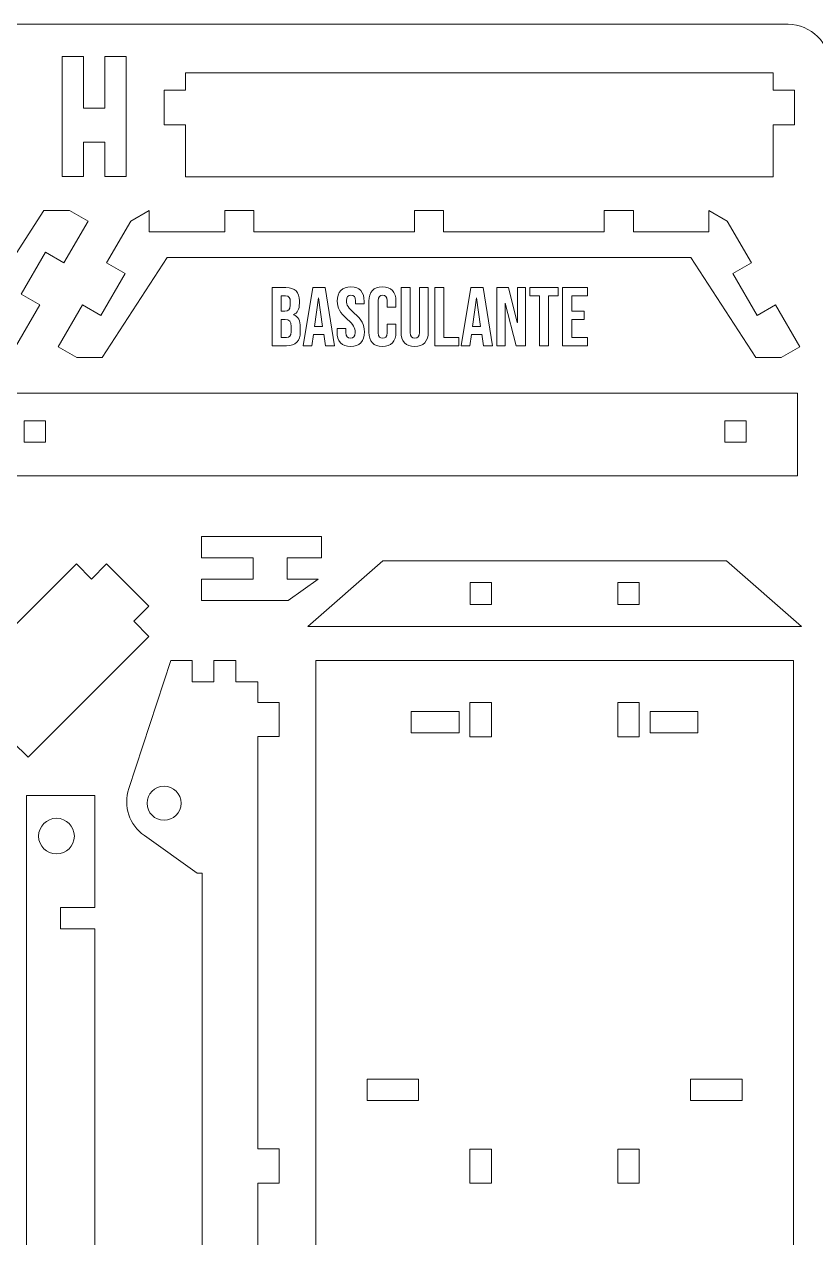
# Model space of a CAD drawing. Header units: centimetres. Extents: x -27.7 to 62.5, y 17.3 to 46.3.
# Drawn here: x 38.68 to 48.13, y 31.8 to 46.3 of the extents above; entities that cross this region are included whole.
import ezdxf

# ---------------------------------------------------------------- set-up
doc = ezdxf.new("R2010")
doc.units = ezdxf.units.CM
doc.header["$MEASUREMENT"] = 0
doc.layers.add('Camada 1', color=7, linetype='Continuous')

msp = doc.modelspace()

# ---------------------------------------------------------------- linework, layer by layer
at = {"layer": 'Camada 1', "color": 6, "lineweight": 20}
msp.add_open_spline([(29.79708, 46.30494), (29.79708, 46.30494), (47.79708, 46.30494), (47.79708, 46.30494), (47.79708, 46.30494), (48.07208, 46.30494), (48.29708, 46.07994), (48.29708, 45.80494), (48.29708, 45.80494), (48.29708, 45.80494), (48.29708, 17.80494), (48.29708, 17.80494), (48.29708, 17.80494), (48.29708, 17.52994), (48.07208, 17.30494), (47.79708, 17.30494), (47.79708, 17.30494), (47.79708, 17.30494), (29.79708, 17.30494), (29.79708, 17.30494), (29.79708, 17.30494), (29.52208, 17.30494), (29.29708, 17.52994), (29.29708, 17.80494), (29.29708, 17.80494), (29.29708, 17.80494), (29.29708, 45.80494), (29.29708, 45.80494), (29.29708, 45.80494), (29.29708, 46.07994), (29.52208, 46.30494), (29.79708, 46.30494)], degree=3, knots=[0, 0, 0, 0, 0.11111111, 0.11111111, 0.11111111, 0.11111111, 0.22222222, 0.22222222, 0.22222222, 0.22222222, 0.33333333, 0.33333333, 0.33333333, 0.33333333, 0.44444444, 0.44444444, 0.44444444, 0.44444444, 0.55555556, 0.55555556, 0.55555556, 0.55555556, 0.66666667, 0.66666667, 0.66666667, 0.66666667, 0.77777778, 0.77777778, 0.77777778, 0.77777778, 1, 1, 1, 1], dxfattribs=at)
at = {"layer": 'Camada 1', "lineweight": 9}
for points, knots in [([(39.38131, 45.9182), (39.38131, 45.9182), (39.12626, 45.9182), (39.12626, 45.9182), (39.12626, 45.9182), (39.12626, 45.9182), (39.12626, 44.48643), (39.12626, 44.48643), (39.12626, 44.48643), (39.12626, 44.48643), (39.38131, 44.48643), (39.38131, 44.48643), (39.38131, 44.48643), (39.38131, 44.48643), (39.38131, 44.89449), (39.38131, 44.89449), (39.38131, 44.89449), (39.38131, 44.89449), (39.63634, 44.89449), (39.63634, 44.89449), (39.63634, 44.89449), (39.63634, 44.89449), (39.63634, 44.48643), (39.63634, 44.48643), (39.63634, 44.48643), (39.63634, 44.48643), (39.89139, 44.48643), (39.89139, 44.48643), (39.89139, 44.48643), (39.89139, 44.48643), (39.89139, 45.9182), (39.89139, 45.9182), (39.89139, 45.9182), (39.89139, 45.9182), (39.63634, 45.9182), (39.63634, 45.9182), (39.63634, 45.9182), (39.63634, 45.9182), (39.63634, 45.30255), (39.63634, 45.30255), (39.63634, 45.30255), (39.63634, 45.30255), (39.38131, 45.30255), (39.38131, 45.30255), (39.38131, 45.30255), (39.38131, 45.30255), (39.38131, 45.9182), (39.38131, 45.9182)], [0, 0, 0, 0, 0.07692308, 0.07692308, 0.07692308, 0.07692308, 0.15384615, 0.15384615, 0.15384615, 0.15384615, 0.23076923, 0.23076923, 0.23076923, 0.23076923, 0.30769231, 0.30769231, 0.30769231, 0.30769231, 0.38461538, 0.38461538, 0.38461538, 0.38461538, 0.46153846, 0.46153846, 0.46153846, 0.46153846, 0.53846154, 0.53846154, 0.53846154, 0.53846154, 0.61538462, 0.61538462, 0.61538462, 0.61538462, 0.69230769, 0.69230769, 0.69230769, 0.69230769, 0.76923077, 0.76923077, 0.76923077, 0.76923077, 0.84615385, 0.84615385, 0.84615385, 0.84615385, 1, 1, 1, 1]), ([(47.61869, 45.10233), (47.61869, 45.10233), (47.87374, 45.10233), (47.87374, 45.10233), (47.87374, 45.10233), (47.87374, 45.10233), (47.87374, 45.51719), (47.87374, 45.51719), (47.87374, 45.51719), (47.87374, 45.51719), (47.61869, 45.51719), (47.61869, 45.51719), (47.61869, 45.51719), (47.61869, 45.51719), (47.61869, 45.72462), (47.61869, 45.72462), (47.61869, 45.72462), (47.61869, 45.72462), (40.59895, 45.72462), (40.59895, 45.72462), (40.59895, 45.72462), (40.59895, 45.72462), (40.59895, 45.51719), (40.59895, 45.51719), (40.59895, 45.51719), (40.59895, 45.51719), (40.34392, 45.51719), (40.34392, 45.51719), (40.34392, 45.51719), (40.34392, 45.51719), (40.34392, 45.10233), (40.34392, 45.10233), (40.34392, 45.10233), (40.34392, 45.10233), (40.59895, 45.10233), (40.59895, 45.10233), (40.59895, 45.10233), (40.59895, 45.10233), (40.59895, 44.48003), (40.59895, 44.48003), (40.59895, 44.48003), (40.59895, 44.48003), (47.61869, 44.48003), (47.61869, 44.48003), (47.61869, 44.48003), (47.61869, 44.48003), (47.61869, 45.10233), (47.61869, 45.10233)], [0, 0, 0, 0, 0.07692308, 0.07692308, 0.07692308, 0.07692308, 0.15384615, 0.15384615, 0.15384615, 0.15384615, 0.23076923, 0.23076923, 0.23076923, 0.23076923, 0.30769231, 0.30769231, 0.30769231, 0.30769231, 0.38461538, 0.38461538, 0.38461538, 0.38461538, 0.46153846, 0.46153846, 0.46153846, 0.46153846, 0.53846154, 0.53846154, 0.53846154, 0.53846154, 0.61538462, 0.61538462, 0.61538462, 0.61538462, 0.69230769, 0.69230769, 0.69230769, 0.69230769, 0.76923077, 0.76923077, 0.76923077, 0.76923077, 0.84615385, 0.84615385, 0.84615385, 0.84615385, 1, 1, 1, 1]), ([(31.37848, 43.07981), (31.37848, 43.07981), (31.08977, 43.57988), (31.08977, 43.57988), (31.08977, 43.57988), (31.08977, 43.57988), (30.8689, 43.45236), (30.8689, 43.45236), (30.8689, 43.45236), (30.8689, 43.45236), (30.58019, 43.95242), (30.58019, 43.95242), (30.58019, 43.95242), (30.58019, 43.95242), (30.80106, 44.07994), (30.80106, 44.07994), (30.80106, 44.07994), (30.80106, 44.07994), (31.10711, 44.07994), (31.10711, 44.07994), (31.10711, 44.07994), (31.10711, 44.07994), (31.88073, 42.8858), (31.88073, 42.8858), (31.88073, 42.8858), (31.88073, 42.8858), (38.13693, 42.8858), (38.13693, 42.8858), (38.13693, 42.8858), (38.13693, 42.8858), (38.91055, 44.07994), (38.91055, 44.07994), (38.91055, 44.07994), (38.91055, 44.07994), (39.2166, 44.07994), (39.2166, 44.07994), (39.2166, 44.07994), (39.2166, 44.07994), (39.43747, 43.95242), (39.43747, 43.95242), (39.43747, 43.95242), (39.43747, 43.95242), (39.14875, 43.45236), (39.14875, 43.45236), (39.14875, 43.45236), (39.14875, 43.45236), (38.92789, 43.57988), (38.92789, 43.57988), (38.92789, 43.57988), (38.92789, 43.57988), (38.63917, 43.07981), (38.63917, 43.07981), (38.63917, 43.07981), (38.63917, 43.07981), (38.86005, 42.9523), (38.86005, 42.9523), (38.86005, 42.9523), (38.86005, 42.9523), (38.57133, 42.45223), (38.57133, 42.45223), (38.57133, 42.45223), (38.57133, 42.45223), (38.35046, 42.32471), (38.35046, 42.32471), (38.35046, 42.32471), (38.35046, 42.32471), (38.35046, 42.57975), (38.35046, 42.57975), (38.35046, 42.57975), (38.35046, 42.57975), (37.44919, 42.57975), (37.44919, 42.57975), (37.44919, 42.57975), (37.44919, 42.57975), (37.44919, 42.32471), (37.44919, 42.32471), (37.44919, 42.32471), (37.44919, 42.32471), (37.10057, 42.32471), (37.10057, 42.32471), (37.10057, 42.32471), (37.10057, 42.32471), (37.10057, 42.57975), (37.10057, 42.57975), (37.10057, 42.57975), (37.10057, 42.57975), (35.18314, 42.57975), (35.18314, 42.57975), (35.18314, 42.57975), (35.18314, 42.57975), (35.18314, 42.32471), (35.18314, 42.32471), (35.18314, 42.32471), (35.18314, 42.32471), (34.83452, 42.32471), (34.83452, 42.32471), (34.83452, 42.32471), (34.83452, 42.32471), (34.83452, 42.57975), (34.83452, 42.57975), (34.83452, 42.57975), (34.83452, 42.57975), (32.91709, 42.57975), (32.91709, 42.57975), (32.91709, 42.57975), (32.91709, 42.57975), (32.91709, 42.32471), (32.91709, 42.32471), (32.91709, 42.32471), (32.91709, 42.32471), (32.56847, 42.32471), (32.56847, 42.32471), (32.56847, 42.32471), (32.56847, 42.32471), (32.56847, 42.57975), (32.56847, 42.57975), (32.56847, 42.57975), (32.56847, 42.57975), (31.66719, 42.57975), (31.66719, 42.57975), (31.66719, 42.57975), (31.66719, 42.57975), (31.66719, 42.32471), (31.66719, 42.32471), (31.66719, 42.32471), (31.66719, 42.32471), (31.44632, 42.45223), (31.44632, 42.45223), (31.44632, 42.45223), (31.44632, 42.45223), (31.15761, 42.9523), (31.15761, 42.9523), (31.15761, 42.9523), (31.15761, 42.9523), (31.37848, 43.07981), (31.37848, 43.07981)], [0, 0, 0, 0, 0.02857143, 0.02857143, 0.02857143, 0.02857143, 0.05714286, 0.05714286, 0.05714286, 0.05714286, 0.08571429, 0.08571429, 0.08571429, 0.08571429, 0.11428571, 0.11428571, 0.11428571, 0.11428571, 0.14285714, 0.14285714, 0.14285714, 0.14285714, 0.17142857, 0.17142857, 0.17142857, 0.17142857, 0.2, 0.2, 0.2, 0.2, 0.22857143, 0.22857143, 0.22857143, 0.22857143, 0.25714286, 0.25714286, 0.25714286, 0.25714286, 0.28571429, 0.28571429, 0.28571429, 0.28571429, 0.31428571, 0.31428571, 0.31428571, 0.31428571, 0.34285714, 0.34285714, 0.34285714, 0.34285714, 0.37142857, 0.37142857, 0.37142857, 0.37142857, 0.4, 0.4, 0.4, 0.4, 0.42857143, 0.42857143, 0.42857143, 0.42857143, 0.45714286, 0.45714286, 0.45714286, 0.45714286, 0.48571429, 0.48571429, 0.48571429, 0.48571429, 0.51428571, 0.51428571, 0.51428571, 0.51428571, 0.54285714, 0.54285714, 0.54285714, 0.54285714, 0.57142857, 0.57142857, 0.57142857, 0.57142857, 0.6, 0.6, 0.6, 0.6, 0.62857143, 0.62857143, 0.62857143, 0.62857143, 0.65714286, 0.65714286, 0.65714286, 0.65714286, 0.68571429, 0.68571429, 0.68571429, 0.68571429, 0.71428571, 0.71428571, 0.71428571, 0.71428571, 0.74285714, 0.74285714, 0.74285714, 0.74285714, 0.77142857, 0.77142857, 0.77142857, 0.77142857, 0.8, 0.8, 0.8, 0.8, 0.82857143, 0.82857143, 0.82857143, 0.82857143, 0.85714286, 0.85714286, 0.85714286, 0.85714286, 0.88571429, 0.88571429, 0.88571429, 0.88571429, 0.91428571, 0.91428571, 0.91428571, 0.91428571, 0.94285714, 0.94285714, 0.94285714, 0.94285714, 1, 1, 1, 1]), ([(39.87848, 43.32484), (39.87848, 43.32484), (39.58977, 42.82477), (39.58977, 42.82477), (39.58977, 42.82477), (39.58977, 42.82477), (39.3689, 42.95229), (39.3689, 42.95229), (39.3689, 42.95229), (39.3689, 42.95229), (39.08019, 42.45223), (39.08019, 42.45223), (39.08019, 42.45223), (39.08019, 42.45223), (39.30106, 42.32471), (39.30106, 42.32471), (39.30106, 42.32471), (39.30106, 42.32471), (39.60711, 42.32471), (39.60711, 42.32471), (39.60711, 42.32471), (39.60711, 42.32471), (40.38073, 43.51885), (40.38073, 43.51885), (40.38073, 43.51885), (40.38073, 43.51885), (46.63693, 43.51885), (46.63693, 43.51885), (46.63693, 43.51885), (46.63693, 43.51885), (47.41055, 42.32471), (47.41055, 42.32471), (47.41055, 42.32471), (47.41055, 42.32471), (47.7166, 42.32471), (47.7166, 42.32471), (47.7166, 42.32471), (47.7166, 42.32471), (47.93747, 42.45223), (47.93747, 42.45223), (47.93747, 42.45223), (47.93747, 42.45223), (47.64875, 42.95229), (47.64875, 42.95229), (47.64875, 42.95229), (47.64875, 42.95229), (47.42789, 42.82477), (47.42789, 42.82477), (47.42789, 42.82477), (47.42789, 42.82477), (47.13917, 43.32484), (47.13917, 43.32484), (47.13917, 43.32484), (47.13917, 43.32484), (47.36005, 43.45235), (47.36005, 43.45235), (47.36005, 43.45235), (47.36005, 43.45235), (47.07133, 43.95242), (47.07133, 43.95242), (47.07133, 43.95242), (47.07133, 43.95242), (46.85046, 44.07994), (46.85046, 44.07994), (46.85046, 44.07994), (46.85046, 44.07994), (46.85046, 43.8249), (46.85046, 43.8249), (46.85046, 43.8249), (46.85046, 43.8249), (45.94919, 43.8249), (45.94919, 43.8249), (45.94919, 43.8249), (45.94919, 43.8249), (45.94919, 44.07994), (45.94919, 44.07994), (45.94919, 44.07994), (45.94919, 44.07994), (45.60057, 44.07994), (45.60057, 44.07994), (45.60057, 44.07994), (45.60057, 44.07994), (45.60057, 43.8249), (45.60057, 43.8249), (45.60057, 43.8249), (45.60057, 43.8249), (43.68314, 43.8249), (43.68314, 43.8249), (43.68314, 43.8249), (43.68314, 43.8249), (43.68314, 44.07994), (43.68314, 44.07994), (43.68314, 44.07994), (43.68314, 44.07994), (43.33452, 44.07994), (43.33452, 44.07994), (43.33452, 44.07994), (43.33452, 44.07994), (43.33452, 43.8249), (43.33452, 43.8249), (43.33452, 43.8249), (43.33452, 43.8249), (41.41709, 43.8249), (41.41709, 43.8249), (41.41709, 43.8249), (41.41709, 43.8249), (41.41709, 44.07994), (41.41709, 44.07994), (41.41709, 44.07994), (41.41709, 44.07994), (41.06847, 44.07994), (41.06847, 44.07994), (41.06847, 44.07994), (41.06847, 44.07994), (41.06847, 43.8249), (41.06847, 43.8249), (41.06847, 43.8249), (41.06847, 43.8249), (40.16719, 43.8249), (40.16719, 43.8249), (40.16719, 43.8249), (40.16719, 43.8249), (40.16719, 44.07994), (40.16719, 44.07994), (40.16719, 44.07994), (40.16719, 44.07994), (39.94632, 43.95242), (39.94632, 43.95242), (39.94632, 43.95242), (39.94632, 43.95242), (39.65761, 43.45235), (39.65761, 43.45235), (39.65761, 43.45235), (39.65761, 43.45235), (39.87848, 43.32484), (39.87848, 43.32484)], [0, 0, 0, 0, 0.02857143, 0.02857143, 0.02857143, 0.02857143, 0.05714286, 0.05714286, 0.05714286, 0.05714286, 0.08571429, 0.08571429, 0.08571429, 0.08571429, 0.11428571, 0.11428571, 0.11428571, 0.11428571, 0.14285714, 0.14285714, 0.14285714, 0.14285714, 0.17142857, 0.17142857, 0.17142857, 0.17142857, 0.2, 0.2, 0.2, 0.2, 0.22857143, 0.22857143, 0.22857143, 0.22857143, 0.25714286, 0.25714286, 0.25714286, 0.25714286, 0.28571429, 0.28571429, 0.28571429, 0.28571429, 0.31428571, 0.31428571, 0.31428571, 0.31428571, 0.34285714, 0.34285714, 0.34285714, 0.34285714, 0.37142857, 0.37142857, 0.37142857, 0.37142857, 0.4, 0.4, 0.4, 0.4, 0.42857143, 0.42857143, 0.42857143, 0.42857143, 0.45714286, 0.45714286, 0.45714286, 0.45714286, 0.48571429, 0.48571429, 0.48571429, 0.48571429, 0.51428571, 0.51428571, 0.51428571, 0.51428571, 0.54285714, 0.54285714, 0.54285714, 0.54285714, 0.57142857, 0.57142857, 0.57142857, 0.57142857, 0.6, 0.6, 0.6, 0.6, 0.62857143, 0.62857143, 0.62857143, 0.62857143, 0.65714286, 0.65714286, 0.65714286, 0.65714286, 0.68571429, 0.68571429, 0.68571429, 0.68571429, 0.71428571, 0.71428571, 0.71428571, 0.71428571, 0.74285714, 0.74285714, 0.74285714, 0.74285714, 0.77142857, 0.77142857, 0.77142857, 0.77142857, 0.8, 0.8, 0.8, 0.8, 0.82857143, 0.82857143, 0.82857143, 0.82857143, 0.85714286, 0.85714286, 0.85714286, 0.85714286, 0.88571429, 0.88571429, 0.88571429, 0.88571429, 0.91428571, 0.91428571, 0.91428571, 0.91428571, 0.94285714, 0.94285714, 0.94285714, 0.94285714, 1, 1, 1, 1]), ([(47.90985, 40.90801), (47.90985, 40.90801), (47.90985, 41.89663), (47.90985, 41.89663), (47.90985, 41.89663), (47.90985, 41.89663), (30.56286, 41.89663), (30.56286, 41.89663), (30.56286, 41.89663), (30.56286, 41.89663), (30.56286, 41.56709), (30.56286, 41.56709), (30.56286, 41.56709), (30.56286, 41.56709), (30.30781, 41.56709), (30.30781, 41.56709), (30.30781, 41.56709), (30.30781, 41.56709), (30.30781, 41.23755), (30.30781, 41.23755), (30.30781, 41.23755), (30.30781, 41.23755), (30.56286, 41.23755), (30.56286, 41.23755), (30.56286, 41.23755), (30.56286, 41.23755), (30.56286, 40.90801), (30.56286, 40.90801), (30.56286, 40.90801), (30.56286, 40.90801), (47.90985, 40.90801), (47.90985, 40.90801)], [0, 0, 0, 0, 0.11111111, 0.11111111, 0.11111111, 0.11111111, 0.22222222, 0.22222222, 0.22222222, 0.22222222, 0.33333333, 0.33333333, 0.33333333, 0.33333333, 0.44444444, 0.44444444, 0.44444444, 0.44444444, 0.55555556, 0.55555556, 0.55555556, 0.55555556, 0.66666667, 0.66666667, 0.66666667, 0.66666667, 0.77777778, 0.77777778, 0.77777778, 0.77777778, 1, 1, 1, 1]), ([(40.79295, 39.67479), (40.79295, 39.67479), (40.79295, 39.41976), (40.79295, 39.41976), (40.79295, 39.41976), (40.79295, 39.41976), (41.82596, 39.41976), (41.82596, 39.41976), (41.82596, 39.41976), (41.82596, 39.41976), (42.18417, 39.67479), (42.18417, 39.67479), (42.18417, 39.67479), (42.18417, 39.67479), (41.81666, 39.67479), (41.81666, 39.67479), (41.81666, 39.67479), (41.81666, 39.67479), (41.81666, 39.92984), (41.81666, 39.92984), (41.81666, 39.92984), (41.81666, 39.92984), (42.22472, 39.92984), (42.22472, 39.92984), (42.22472, 39.92984), (42.22472, 39.92984), (42.22472, 40.18487), (42.22472, 40.18487), (42.22472, 40.18487), (42.22472, 40.18487), (40.79295, 40.18487), (40.79295, 40.18487), (40.79295, 40.18487), (40.79295, 40.18487), (40.79295, 39.92984), (40.79295, 39.92984), (40.79295, 39.92984), (40.79295, 39.92984), (41.4086, 39.92984), (41.4086, 39.92984), (41.4086, 39.92984), (41.4086, 39.92984), (41.4086, 39.67479), (41.4086, 39.67479), (41.4086, 39.67479), (41.4086, 39.67479), (40.79295, 39.67479), (40.79295, 39.67479)], [0, 0, 0, 0, 0.07692308, 0.07692308, 0.07692308, 0.07692308, 0.15384615, 0.15384615, 0.15384615, 0.15384615, 0.23076923, 0.23076923, 0.23076923, 0.23076923, 0.30769231, 0.30769231, 0.30769231, 0.30769231, 0.38461538, 0.38461538, 0.38461538, 0.38461538, 0.46153846, 0.46153846, 0.46153846, 0.46153846, 0.53846154, 0.53846154, 0.53846154, 0.53846154, 0.61538462, 0.61538462, 0.61538462, 0.61538462, 0.69230769, 0.69230769, 0.69230769, 0.69230769, 0.76923077, 0.76923077, 0.76923077, 0.76923077, 0.84615385, 0.84615385, 0.84615385, 0.84615385, 1, 1, 1, 1]), ([(47.95767, 39.10956), (47.95767, 39.10956), (42.05998, 39.10956), (42.05998, 39.10956), (42.05998, 39.10956), (42.05998, 39.10956), (42.95774, 39.89509), (42.95774, 39.89509), (42.95774, 39.89509), (42.95774, 39.89509), (47.05991, 39.89509), (47.05991, 39.89509), (47.05991, 39.89509), (47.05991, 39.89509), (47.95767, 39.10956), (47.95767, 39.10956)], [0, 0, 0, 0, 0.2, 0.2, 0.2, 0.2, 0.4, 0.4, 0.4, 0.4, 0.6, 0.6, 0.6, 0.6, 1, 1, 1, 1]), ([(39.47771, 39.67617), (39.47771, 39.67617), (39.29737, 39.8565), (39.29737, 39.8565), (39.29737, 39.8565), (39.29737, 39.8565), (37.85465, 38.41378), (37.85465, 38.41378), (37.85465, 38.41378), (37.85465, 38.41378), (38.03499, 38.23344), (38.03499, 38.23344), (38.03499, 38.23344), (38.03499, 38.23344), (37.85464, 38.0531), (37.85464, 38.0531), (37.85464, 38.0531), (37.85464, 38.0531), (38.3596, 37.54814), (38.3596, 37.54814), (38.3596, 37.54814), (38.3596, 37.54814), (38.53994, 37.72849), (38.53994, 37.72849), (38.53994, 37.72849), (38.53994, 37.72849), (38.72028, 37.54815), (38.72028, 37.54815), (38.72028, 37.54815), (38.72028, 37.54815), (40.163, 38.99087), (40.163, 38.99087), (40.163, 38.99087), (40.163, 38.99087), (39.98267, 39.17121), (39.98267, 39.17121), (39.98267, 39.17121), (39.98267, 39.17121), (40.163, 39.35155), (40.163, 39.35155), (40.163, 39.35155), (40.163, 39.35155), (39.65805, 39.8565), (39.65805, 39.8565), (39.65805, 39.8565), (39.65805, 39.8565), (39.47771, 39.67617), (39.47771, 39.67617)], [0, 0, 0, 0, 0.07692308, 0.07692308, 0.07692308, 0.07692308, 0.15384615, 0.15384615, 0.15384615, 0.15384615, 0.23076923, 0.23076923, 0.23076923, 0.23076923, 0.30769231, 0.30769231, 0.30769231, 0.30769231, 0.38461538, 0.38461538, 0.38461538, 0.38461538, 0.46153846, 0.46153846, 0.46153846, 0.46153846, 0.53846154, 0.53846154, 0.53846154, 0.53846154, 0.61538462, 0.61538462, 0.61538462, 0.61538462, 0.69230769, 0.69230769, 0.69230769, 0.69230769, 0.76923077, 0.76923077, 0.76923077, 0.76923077, 0.84615385, 0.84615385, 0.84615385, 0.84615385, 1, 1, 1, 1]), ([(39.92381, 37.1723), (39.92381, 37.1723), (40.42387, 38.70334), (40.42387, 38.70334), (40.42387, 38.70334), (40.42387, 38.70334), (40.67891, 38.70334), (40.67891, 38.70334), (40.67891, 38.70334), (40.67891, 38.70334), (40.67891, 38.4483), (40.67891, 38.4483), (40.67891, 38.4483), (40.67891, 38.4483), (40.94075, 38.4483), (40.94075, 38.4483), (40.94075, 38.4483), (40.94075, 38.4483), (40.94075, 38.70334), (40.94075, 38.70334), (40.94075, 38.70334), (40.94075, 38.70334), (41.20259, 38.70334), (41.20259, 38.70334), (41.20259, 38.70334), (41.20259, 38.70334), (41.20259, 38.4483), (41.20259, 38.4483), (41.20259, 38.4483), (41.20259, 38.4483), (41.46444, 38.4483), (41.46444, 38.4483), (41.46444, 38.4483), (41.46444, 38.4483), (41.46444, 38.20099), (41.46444, 38.20099), (41.46444, 38.20099), (41.46444, 38.20099), (41.71947, 38.20099), (41.71947, 38.20099), (41.71947, 38.20099), (41.71947, 38.20099), (41.71947, 37.79292), (41.71947, 37.79292), (41.71947, 37.79292), (41.71947, 37.79292), (41.46444, 37.79292), (41.46444, 37.79292), (41.46444, 37.79292), (41.46444, 37.79292), (41.46444, 32.86555), (41.46444, 32.86555), (41.46444, 32.86555), (41.46444, 32.86555), (41.71947, 32.86555), (41.71947, 32.86555), (41.71947, 32.86555), (41.71947, 32.86555), (41.71947, 32.45749), (41.71947, 32.45749), (41.71947, 32.45749), (41.71947, 32.45749), (41.46444, 32.45749), (41.46444, 32.45749), (41.46444, 32.45749), (41.46444, 32.45749), (41.46444, 27.53013), (41.46444, 27.53013), (41.46444, 27.53013), (41.46444, 27.53013), (41.71947, 27.53013), (41.71947, 27.53013), (41.71947, 27.53013), (41.71947, 27.53013), (41.71947, 27.12206), (41.71947, 27.12206), (41.71947, 27.12206), (41.71947, 27.12206), (41.46444, 27.12206), (41.46444, 27.12206), (41.46444, 27.12206), (41.46444, 27.12206), (41.46444, 22.1947), (41.46444, 22.1947), (41.46444, 22.1947), (41.46444, 22.1947), (41.71947, 22.1947), (41.71947, 22.1947), (41.71947, 22.1947), (41.71947, 22.1947), (41.71947, 21.78664), (41.71947, 21.78664), (41.71947, 21.78664), (41.71947, 21.78664), (41.46444, 21.78664), (41.46444, 21.78664), (41.46444, 21.78664), (41.46444, 21.78664), (41.46444, 21.1013), (41.46444, 21.1013), (41.46444, 21.1013), (41.46444, 21.1013), (40.80133, 21.1013), (40.80133, 21.1013), (40.80133, 21.1013), (40.80133, 21.1013), (40.80133, 36.16067), (40.80133, 36.16067), (40.80133, 36.16067), (40.80133, 36.16067), (40.74012, 36.16067), (40.74012, 36.16067), (40.74012, 36.16067), (40.74012, 36.16067), (40.10918, 36.60969), (40.10918, 36.60969), (40.10918, 36.60969), (39.92806, 36.73859), (39.85479, 36.96098), (39.92381, 37.1723)], [0, 0, 0, 0, 0.03225806, 0.03225806, 0.03225806, 0.03225806, 0.06451613, 0.06451613, 0.06451613, 0.06451613, 0.09677419, 0.09677419, 0.09677419, 0.09677419, 0.12903226, 0.12903226, 0.12903226, 0.12903226, 0.16129032, 0.16129032, 0.16129032, 0.16129032, 0.19354839, 0.19354839, 0.19354839, 0.19354839, 0.22580645, 0.22580645, 0.22580645, 0.22580645, 0.25806452, 0.25806452, 0.25806452, 0.25806452, 0.29032258, 0.29032258, 0.29032258, 0.29032258, 0.32258065, 0.32258065, 0.32258065, 0.32258065, 0.35483871, 0.35483871, 0.35483871, 0.35483871, 0.38709677, 0.38709677, 0.38709677, 0.38709677, 0.41935484, 0.41935484, 0.41935484, 0.41935484, 0.4516129, 0.4516129, 0.4516129, 0.4516129, 0.48387097, 0.48387097, 0.48387097, 0.48387097, 0.51612903, 0.51612903, 0.51612903, 0.51612903, 0.5483871, 0.5483871, 0.5483871, 0.5483871, 0.58064516, 0.58064516, 0.58064516, 0.58064516, 0.61290323, 0.61290323, 0.61290323, 0.61290323, 0.64516129, 0.64516129, 0.64516129, 0.64516129, 0.67741935, 0.67741935, 0.67741935, 0.67741935, 0.70967742, 0.70967742, 0.70967742, 0.70967742, 0.74193548, 0.74193548, 0.74193548, 0.74193548, 0.77419355, 0.77419355, 0.77419355, 0.77419355, 0.80645161, 0.80645161, 0.80645161, 0.80645161, 0.83870968, 0.83870968, 0.83870968, 0.83870968, 0.87096774, 0.87096774, 0.87096774, 0.87096774, 0.90322581, 0.90322581, 0.90322581, 0.90322581, 0.93548387, 0.93548387, 0.93548387, 0.93548387, 1, 1, 1, 1]), ([(43.29706, 21.35635), (43.29706, 21.35635), (42.15587, 21.35635), (42.15587, 21.35635), (42.15587, 21.35635), (42.15587, 21.35635), (42.15587, 38.70334), (42.15587, 38.70334), (42.15587, 38.70334), (42.15587, 38.70334), (47.86179, 38.70334), (47.86179, 38.70334), (47.86179, 38.70334), (47.86179, 38.70334), (47.86179, 21.35635), (47.86179, 21.35635), (47.86179, 21.35635), (47.86179, 21.35635), (46.7206, 21.35635), (46.7206, 21.35635), (46.7206, 21.35635), (46.7206, 21.35635), (46.7206, 21.1013), (46.7206, 21.1013), (46.7206, 21.1013), (46.7206, 21.1013), (46.15001, 21.1013), (46.15001, 21.1013), (46.15001, 21.1013), (46.15001, 21.1013), (46.15001, 21.35635), (46.15001, 21.35635), (46.15001, 21.35635), (46.15001, 21.35635), (43.86765, 21.35635), (43.86765, 21.35635), (43.86765, 21.35635), (43.86765, 21.35635), (43.86765, 21.1013), (43.86765, 21.1013), (43.86765, 21.1013), (43.86765, 21.1013), (43.29706, 21.1013), (43.29706, 21.1013), (43.29706, 21.1013), (43.29706, 21.1013), (43.29706, 21.35635), (43.29706, 21.35635)], [0, 0, 0, 0, 0.07692308, 0.07692308, 0.07692308, 0.07692308, 0.15384615, 0.15384615, 0.15384615, 0.15384615, 0.23076923, 0.23076923, 0.23076923, 0.23076923, 0.30769231, 0.30769231, 0.30769231, 0.30769231, 0.38461538, 0.38461538, 0.38461538, 0.38461538, 0.46153846, 0.46153846, 0.46153846, 0.46153846, 0.53846154, 0.53846154, 0.53846154, 0.53846154, 0.61538462, 0.61538462, 0.61538462, 0.61538462, 0.69230769, 0.69230769, 0.69230769, 0.69230769, 0.76923077, 0.76923077, 0.76923077, 0.76923077, 0.84615385, 0.84615385, 0.84615385, 0.84615385, 1, 1, 1, 1]), ([(39.51689, 23.41182), (39.51689, 23.41182), (39.51689, 21.1166), (39.51689, 21.1166), (39.51689, 21.1166), (39.51689, 21.1166), (38.70076, 21.1166), (38.70076, 21.1166), (38.70076, 21.1166), (38.70076, 21.1166), (38.70076, 37.08804), (38.70076, 37.08804), (38.70076, 37.08804), (38.70076, 37.08804), (39.51689, 37.08804), (39.51689, 37.08804), (39.51689, 37.08804), (39.51689, 37.08804), (39.51689, 35.74997), (39.51689, 35.74997), (39.51689, 35.74997), (39.51689, 35.74997), (39.10883, 35.74997), (39.10883, 35.74997), (39.10883, 35.74997), (39.10883, 35.74997), (39.10883, 35.49494), (39.10883, 35.49494), (39.10883, 35.49494), (39.10883, 35.49494), (39.51689, 35.49494), (39.51689, 35.49494), (39.51689, 35.49494), (39.51689, 35.49494), (39.51689, 31.14803), (39.51689, 31.14803), (39.51689, 31.14803), (39.51689, 31.14803), (39.10883, 31.14803), (39.10883, 31.14803), (39.10883, 31.14803), (39.10883, 31.14803), (39.10883, 30.89298), (39.10883, 30.89298), (39.10883, 30.89298), (39.10883, 30.89298), (39.51689, 30.89298), (39.51689, 30.89298), (39.51689, 30.89298), (39.51689, 30.89298), (39.51689, 27.40744), (39.51689, 27.40744), (39.51689, 27.40744), (39.51689, 27.40744), (39.10883, 27.40744), (39.10883, 27.40744), (39.10883, 27.40744), (39.10883, 27.40744), (39.10883, 27.15241), (39.10883, 27.15241), (39.10883, 27.15241), (39.10883, 27.15241), (39.51689, 27.15241), (39.51689, 27.15241), (39.51689, 27.15241), (39.51689, 27.15241), (39.51689, 23.66686), (39.51689, 23.66686), (39.51689, 23.66686), (39.51689, 23.66686), (39.10883, 23.66686), (39.10883, 23.66686), (39.10883, 23.66686), (39.10883, 23.66686), (39.10883, 23.41182), (39.10883, 23.41182), (39.10883, 23.41182), (39.10883, 23.41182), (39.51689, 23.41182), (39.51689, 23.41182)], [0, 0, 0, 0, 0.04761905, 0.04761905, 0.04761905, 0.04761905, 0.0952381, 0.0952381, 0.0952381, 0.0952381, 0.14285714, 0.14285714, 0.14285714, 0.14285714, 0.19047619, 0.19047619, 0.19047619, 0.19047619, 0.23809524, 0.23809524, 0.23809524, 0.23809524, 0.28571429, 0.28571429, 0.28571429, 0.28571429, 0.33333333, 0.33333333, 0.33333333, 0.33333333, 0.38095238, 0.38095238, 0.38095238, 0.38095238, 0.42857143, 0.42857143, 0.42857143, 0.42857143, 0.47619048, 0.47619048, 0.47619048, 0.47619048, 0.52380952, 0.52380952, 0.52380952, 0.52380952, 0.57142857, 0.57142857, 0.57142857, 0.57142857, 0.61904762, 0.61904762, 0.61904762, 0.61904762, 0.66666667, 0.66666667, 0.66666667, 0.66666667, 0.71428571, 0.71428571, 0.71428571, 0.71428571, 0.76190476, 0.76190476, 0.76190476, 0.76190476, 0.80952381, 0.80952381, 0.80952381, 0.80952381, 0.85714286, 0.85714286, 0.85714286, 0.85714286, 0.9047619, 0.9047619, 0.9047619, 0.9047619, 1, 1, 1, 1])]:
    msp.add_open_spline(points, degree=3, knots=knots, dxfattribs=at)
at = {"layer": 'Camada 1', "color": 5, "lineweight": 9}
for points, knots in [([(41.63474, 42.46377), (41.63474, 42.46377), (41.80629, 42.46377), (41.80629, 42.46377), (41.80629, 42.46377), (41.91536, 42.46377), (41.97189, 42.52128), (41.97189, 42.62838), (41.97189, 42.62838), (41.97189, 42.62838), (41.97189, 42.68788), (41.97189, 42.68788), (41.97189, 42.68788), (41.97189, 42.76126), (41.94908, 42.81282), (41.89057, 42.83265), (41.89057, 42.83265), (41.89057, 42.83265), (41.89057, 42.83464), (41.89057, 42.83464), (41.89057, 42.83464), (41.93916, 42.85447), (41.96098, 42.89909), (41.96098, 42.97049), (41.96098, 42.97049), (41.96098, 42.97049), (41.96098, 42.99825), (41.96098, 42.99825), (41.96098, 42.99825), (41.96098, 43.10535), (41.91239, 43.1579), (41.79935, 43.1579), (41.79935, 43.1579), (41.79935, 43.1579), (41.63474, 43.1579), (41.63474, 43.1579), (41.63474, 43.1579), (41.63474, 43.1579), (41.63474, 42.46377), (41.63474, 42.46377)], [0, 0, 0, 0, 0.09090909, 0.09090909, 0.09090909, 0.09090909, 0.18181818, 0.18181818, 0.18181818, 0.18181818, 0.27272727, 0.27272727, 0.27272727, 0.27272727, 0.36363636, 0.36363636, 0.36363636, 0.36363636, 0.45454545, 0.45454545, 0.45454545, 0.45454545, 0.54545455, 0.54545455, 0.54545455, 0.54545455, 0.63636364, 0.63636364, 0.63636364, 0.63636364, 0.72727273, 0.72727273, 0.72727273, 0.72727273, 0.81818182, 0.81818182, 0.81818182, 0.81818182, 1, 1, 1, 1]), ([(42.00659, 42.46377), (42.00659, 42.46377), (42.10773, 42.46377), (42.10773, 42.46377), (42.10773, 42.46377), (42.10773, 42.46377), (42.12757, 42.59962), (42.12757, 42.59962), (42.12757, 42.59962), (42.12757, 42.59962), (42.25152, 42.59962), (42.25152, 42.59962), (42.25152, 42.59962), (42.25152, 42.59962), (42.25152, 42.60161), (42.25152, 42.60161), (42.25152, 42.60161), (42.25152, 42.60161), (42.27135, 42.46377), (42.27135, 42.46377), (42.27135, 42.46377), (42.27135, 42.46377), (42.38043, 42.46377), (42.38043, 42.46377), (42.38043, 42.46377), (42.38043, 42.46377), (42.26739, 43.1579), (42.26739, 43.1579), (42.26739, 43.1579), (42.26739, 43.1579), (42.11963, 43.1579), (42.11963, 43.1579), (42.11963, 43.1579), (42.11963, 43.1579), (42.00659, 42.46377), (42.00659, 42.46377)], [0, 0, 0, 0, 0.1, 0.1, 0.1, 0.1, 0.2, 0.2, 0.2, 0.2, 0.3, 0.3, 0.3, 0.3, 0.4, 0.4, 0.4, 0.4, 0.5, 0.5, 0.5, 0.5, 0.6, 0.6, 0.6, 0.6, 0.7, 0.7, 0.7, 0.7, 0.8, 0.8, 0.8, 0.8, 1, 1, 1, 1]), ([(42.57181, 42.45385), (42.6789, 42.45385), (42.73642, 42.51732), (42.73642, 42.63036), (42.73642, 42.63036), (42.73642, 42.71663), (42.70766, 42.77216), (42.61643, 42.85249), (42.61643, 42.85249), (42.54503, 42.91496), (42.52223, 42.95165), (42.52223, 43.00222), (42.52223, 43.00222), (42.52223, 43.04982), (42.54206, 43.06866), (42.57677, 43.06866), (42.57677, 43.06866), (42.61147, 43.06866), (42.63131, 43.04982), (42.63131, 43.00024), (42.63131, 43.00024), (42.63131, 43.00024), (42.63131, 42.96454), (42.63131, 42.96454), (42.63131, 42.96454), (42.63131, 42.96454), (42.73443, 42.96454), (42.73443, 42.96454), (42.73443, 42.96454), (42.73443, 42.96454), (42.73443, 42.9933), (42.73443, 42.9933), (42.73443, 42.9933), (42.73443, 43.10436), (42.68188, 43.16782), (42.57577, 43.16782), (42.57577, 43.16782), (42.46967, 43.16782), (42.41315, 43.10436), (42.41315, 42.99528), (42.41315, 42.99528), (42.41315, 42.91595), (42.4429, 42.85943), (42.53413, 42.77911), (42.53413, 42.77911), (42.60552, 42.71663), (42.62734, 42.67994), (42.62734, 42.62243), (42.62734, 42.62243), (42.62734, 42.57086), (42.60552, 42.55302), (42.57082, 42.55302), (42.57082, 42.55302), (42.53611, 42.55302), (42.51429, 42.57086), (42.51429, 42.62045), (42.51429, 42.62045), (42.51429, 42.62045), (42.51429, 42.66804), (42.51429, 42.66804), (42.51429, 42.66804), (42.51429, 42.66804), (42.41117, 42.66804), (42.41117, 42.66804), (42.41117, 42.66804), (42.41117, 42.66804), (42.41117, 42.62838), (42.41117, 42.62838), (42.41117, 42.62838), (42.41117, 42.51732), (42.46471, 42.45385), (42.57181, 42.45385)], [0, 0, 0, 0, 0.05263158, 0.05263158, 0.05263158, 0.05263158, 0.10526316, 0.10526316, 0.10526316, 0.10526316, 0.15789474, 0.15789474, 0.15789474, 0.15789474, 0.21052632, 0.21052632, 0.21052632, 0.21052632, 0.26315789, 0.26315789, 0.26315789, 0.26315789, 0.31578947, 0.31578947, 0.31578947, 0.31578947, 0.36842105, 0.36842105, 0.36842105, 0.36842105, 0.42105263, 0.42105263, 0.42105263, 0.42105263, 0.47368421, 0.47368421, 0.47368421, 0.47368421, 0.52631579, 0.52631579, 0.52631579, 0.52631579, 0.57894737, 0.57894737, 0.57894737, 0.57894737, 0.63157895, 0.63157895, 0.63157895, 0.63157895, 0.68421053, 0.68421053, 0.68421053, 0.68421053, 0.73684211, 0.73684211, 0.73684211, 0.73684211, 0.78947368, 0.78947368, 0.78947368, 0.78947368, 0.84210526, 0.84210526, 0.84210526, 0.84210526, 0.89473684, 0.89473684, 0.89473684, 0.89473684, 1, 1, 1, 1]), ([(42.95259, 42.45385), (43.0577, 42.45385), (43.11323, 42.51732), (43.11323, 42.62441), (43.11323, 42.62441), (43.11323, 42.62441), (43.11323, 42.72258), (43.11323, 42.72258), (43.11323, 42.72258), (43.11323, 42.72258), (43.0101, 42.72258), (43.0101, 42.72258), (43.0101, 42.72258), (43.0101, 42.72258), (43.0101, 42.61648), (43.0101, 42.61648), (43.0101, 42.61648), (43.0101, 42.57086), (42.98829, 42.55302), (42.95556, 42.55302), (42.95556, 42.55302), (42.92284, 42.55302), (42.90102, 42.57086), (42.90102, 42.61648), (42.90102, 42.61648), (42.90102, 42.61648), (42.90102, 43.0042), (42.90102, 43.0042), (42.90102, 43.0042), (42.90102, 43.04982), (42.92284, 43.06866), (42.95556, 43.06866), (42.95556, 43.06866), (42.98829, 43.06866), (43.0101, 43.04982), (43.0101, 43.0042), (43.0101, 43.0042), (43.0101, 43.0042), (43.0101, 42.92388), (43.0101, 42.92388), (43.0101, 42.92388), (43.0101, 42.92388), (43.11323, 42.92388), (43.11323, 42.92388), (43.11323, 42.92388), (43.11323, 42.92388), (43.11323, 42.99726), (43.11323, 42.99726), (43.11323, 42.99726), (43.11323, 43.10436), (43.0577, 43.16782), (42.95259, 43.16782), (42.95259, 43.16782), (42.84748, 43.16782), (42.79195, 43.10436), (42.79195, 42.99726), (42.79195, 42.99726), (42.79195, 42.99726), (42.79195, 42.62441), (42.79195, 42.62441), (42.79195, 42.62441), (42.79195, 42.51732), (42.84748, 42.45385), (42.95259, 42.45385)], [0, 0, 0, 0, 0.05882353, 0.05882353, 0.05882353, 0.05882353, 0.11764706, 0.11764706, 0.11764706, 0.11764706, 0.17647059, 0.17647059, 0.17647059, 0.17647059, 0.23529412, 0.23529412, 0.23529412, 0.23529412, 0.29411765, 0.29411765, 0.29411765, 0.29411765, 0.35294118, 0.35294118, 0.35294118, 0.35294118, 0.41176471, 0.41176471, 0.41176471, 0.41176471, 0.47058824, 0.47058824, 0.47058824, 0.47058824, 0.52941176, 0.52941176, 0.52941176, 0.52941176, 0.58823529, 0.58823529, 0.58823529, 0.58823529, 0.64705882, 0.64705882, 0.64705882, 0.64705882, 0.70588235, 0.70588235, 0.70588235, 0.70588235, 0.76470588, 0.76470588, 0.76470588, 0.76470588, 0.82352941, 0.82352941, 0.82352941, 0.82352941, 0.88235294, 0.88235294, 0.88235294, 0.88235294, 1, 1, 1, 1]), ([(43.33734, 42.45385), (43.44443, 42.45385), (43.49996, 42.51732), (43.49996, 42.62838), (43.49996, 42.62838), (43.49996, 42.62838), (43.49996, 43.1579), (43.49996, 43.1579), (43.49996, 43.1579), (43.49996, 43.1579), (43.39485, 43.1579), (43.39485, 43.1579), (43.39485, 43.1579), (43.39485, 43.1579), (43.39485, 42.62045), (43.39485, 42.62045), (43.39485, 42.62045), (43.39485, 42.57086), (43.37403, 42.55302), (43.33932, 42.55302), (43.33932, 42.55302), (43.30461, 42.55302), (43.28379, 42.57086), (43.28379, 42.62045), (43.28379, 42.62045), (43.28379, 42.62045), (43.28379, 43.1579), (43.28379, 43.1579), (43.28379, 43.1579), (43.28379, 43.1579), (43.17471, 43.1579), (43.17471, 43.1579), (43.17471, 43.1579), (43.17471, 43.1579), (43.17471, 42.62838), (43.17471, 42.62838), (43.17471, 42.62838), (43.17471, 42.51732), (43.23024, 42.45385), (43.33734, 42.45385)], [0, 0, 0, 0, 0.09090909, 0.09090909, 0.09090909, 0.09090909, 0.18181818, 0.18181818, 0.18181818, 0.18181818, 0.27272727, 0.27272727, 0.27272727, 0.27272727, 0.36363636, 0.36363636, 0.36363636, 0.36363636, 0.45454545, 0.45454545, 0.45454545, 0.45454545, 0.54545455, 0.54545455, 0.54545455, 0.54545455, 0.63636364, 0.63636364, 0.63636364, 0.63636364, 0.72727273, 0.72727273, 0.72727273, 0.72727273, 0.81818182, 0.81818182, 0.81818182, 0.81818182, 1, 1, 1, 1]), ([(43.57731, 42.46377), (43.57731, 42.46377), (43.86587, 42.46377), (43.86587, 42.46377), (43.86587, 42.46377), (43.86587, 42.46377), (43.86587, 42.56293), (43.86587, 42.56293), (43.86587, 42.56293), (43.86587, 42.56293), (43.68638, 42.56293), (43.68638, 42.56293), (43.68638, 42.56293), (43.68638, 42.56293), (43.68638, 43.1579), (43.68638, 43.1579), (43.68638, 43.1579), (43.68638, 43.1579), (43.57731, 43.1579), (43.57731, 43.1579), (43.57731, 43.1579), (43.57731, 43.1579), (43.57731, 42.46377), (43.57731, 42.46377)], [0, 0, 0, 0, 0.14285714, 0.14285714, 0.14285714, 0.14285714, 0.28571429, 0.28571429, 0.28571429, 0.28571429, 0.42857143, 0.42857143, 0.42857143, 0.42857143, 0.57142857, 0.57142857, 0.57142857, 0.57142857, 0.71428571, 0.71428571, 0.71428571, 0.71428571, 1, 1, 1, 1]), ([(43.89363, 42.46377), (43.89363, 42.46377), (43.99477, 42.46377), (43.99477, 42.46377), (43.99477, 42.46377), (43.99477, 42.46377), (44.01461, 42.59962), (44.01461, 42.59962), (44.01461, 42.59962), (44.01461, 42.59962), (44.13856, 42.59962), (44.13856, 42.59962), (44.13856, 42.59962), (44.13856, 42.59962), (44.13856, 42.60161), (44.13856, 42.60161), (44.13856, 42.60161), (44.13856, 42.60161), (44.15839, 42.46377), (44.15839, 42.46377), (44.15839, 42.46377), (44.15839, 42.46377), (44.26747, 42.46377), (44.26747, 42.46377), (44.26747, 42.46377), (44.26747, 42.46377), (44.15443, 43.1579), (44.15443, 43.1579), (44.15443, 43.1579), (44.15443, 43.1579), (44.00667, 43.1579), (44.00667, 43.1579), (44.00667, 43.1579), (44.00667, 43.1579), (43.89363, 42.46377), (43.89363, 42.46377)], [0, 0, 0, 0, 0.1, 0.1, 0.1, 0.1, 0.2, 0.2, 0.2, 0.2, 0.3, 0.3, 0.3, 0.3, 0.4, 0.4, 0.4, 0.4, 0.5, 0.5, 0.5, 0.5, 0.6, 0.6, 0.6, 0.6, 0.7, 0.7, 0.7, 0.7, 0.8, 0.8, 0.8, 0.8, 1, 1, 1, 1]), ([(44.32003, 42.46377), (44.32003, 42.46377), (44.41721, 42.46377), (44.41721, 42.46377), (44.41721, 42.46377), (44.41721, 42.46377), (44.41721, 42.97049), (44.41721, 42.97049), (44.41721, 42.97049), (44.41721, 42.97049), (44.41919, 42.97049), (44.41919, 42.97049), (44.41919, 42.97049), (44.41919, 42.97049), (44.55008, 42.46377), (44.55008, 42.46377), (44.55008, 42.46377), (44.55008, 42.46377), (44.66214, 42.46377), (44.66214, 42.46377), (44.66214, 42.46377), (44.66214, 42.46377), (44.66214, 43.1579), (44.66214, 43.1579), (44.66214, 43.1579), (44.66214, 43.1579), (44.56496, 43.1579), (44.56496, 43.1579), (44.56496, 43.1579), (44.56496, 43.1579), (44.56496, 42.74242), (44.56496, 42.74242), (44.56496, 42.74242), (44.56496, 42.74242), (44.56297, 42.74242), (44.56297, 42.74242), (44.56297, 42.74242), (44.56297, 42.74242), (44.45687, 43.1579), (44.45687, 43.1579), (44.45687, 43.1579), (44.45687, 43.1579), (44.32003, 43.1579), (44.32003, 43.1579), (44.32003, 43.1579), (44.32003, 43.1579), (44.32003, 42.46377), (44.32003, 42.46377)], [0, 0, 0, 0, 0.07692308, 0.07692308, 0.07692308, 0.07692308, 0.15384615, 0.15384615, 0.15384615, 0.15384615, 0.23076923, 0.23076923, 0.23076923, 0.23076923, 0.30769231, 0.30769231, 0.30769231, 0.30769231, 0.38461538, 0.38461538, 0.38461538, 0.38461538, 0.46153846, 0.46153846, 0.46153846, 0.46153846, 0.53846154, 0.53846154, 0.53846154, 0.53846154, 0.61538462, 0.61538462, 0.61538462, 0.61538462, 0.69230769, 0.69230769, 0.69230769, 0.69230769, 0.76923077, 0.76923077, 0.76923077, 0.76923077, 0.84615385, 0.84615385, 0.84615385, 0.84615385, 1, 1, 1, 1]), ([(44.82873, 42.46377), (44.82873, 42.46377), (44.9378, 42.46377), (44.9378, 42.46377), (44.9378, 42.46377), (44.9378, 42.46377), (44.9378, 43.05874), (44.9378, 43.05874), (44.9378, 43.05874), (44.9378, 43.05874), (45.05184, 43.05874), (45.05184, 43.05874), (45.05184, 43.05874), (45.05184, 43.05874), (45.05184, 43.1579), (45.05184, 43.1579), (45.05184, 43.1579), (45.05184, 43.1579), (44.71469, 43.1579), (44.71469, 43.1579), (44.71469, 43.1579), (44.71469, 43.1579), (44.71469, 43.05874), (44.71469, 43.05874), (44.71469, 43.05874), (44.71469, 43.05874), (44.82873, 43.05874), (44.82873, 43.05874), (44.82873, 43.05874), (44.82873, 43.05874), (44.82873, 42.46377), (44.82873, 42.46377)], [0, 0, 0, 0, 0.11111111, 0.11111111, 0.11111111, 0.11111111, 0.22222222, 0.22222222, 0.22222222, 0.22222222, 0.33333333, 0.33333333, 0.33333333, 0.33333333, 0.44444444, 0.44444444, 0.44444444, 0.44444444, 0.55555556, 0.55555556, 0.55555556, 0.55555556, 0.66666667, 0.66666667, 0.66666667, 0.66666667, 0.77777778, 0.77777778, 0.77777778, 0.77777778, 1, 1, 1, 1]), ([(45.1044, 42.46377), (45.1044, 42.46377), (45.40188, 42.46377), (45.40188, 42.46377), (45.40188, 42.46377), (45.40188, 42.46377), (45.40188, 42.56293), (45.40188, 42.56293), (45.40188, 42.56293), (45.40188, 42.56293), (45.21347, 42.56293), (45.21347, 42.56293), (45.21347, 42.56293), (45.21347, 42.56293), (45.21347, 42.77613), (45.21347, 42.77613), (45.21347, 42.77613), (45.21347, 42.77613), (45.36321, 42.77613), (45.36321, 42.77613), (45.36321, 42.77613), (45.36321, 42.77613), (45.36321, 42.87529), (45.36321, 42.87529), (45.36321, 42.87529), (45.36321, 42.87529), (45.21347, 42.87529), (45.21347, 42.87529), (45.21347, 42.87529), (45.21347, 42.87529), (45.21347, 43.05874), (45.21347, 43.05874), (45.21347, 43.05874), (45.21347, 43.05874), (45.40188, 43.05874), (45.40188, 43.05874), (45.40188, 43.05874), (45.40188, 43.05874), (45.40188, 43.1579), (45.40188, 43.1579), (45.40188, 43.1579), (45.40188, 43.1579), (45.1044, 43.1579), (45.1044, 43.1579), (45.1044, 43.1579), (45.1044, 43.1579), (45.1044, 42.46377), (45.1044, 42.46377)], [0, 0, 0, 0, 0.07692308, 0.07692308, 0.07692308, 0.07692308, 0.15384615, 0.15384615, 0.15384615, 0.15384615, 0.23076923, 0.23076923, 0.23076923, 0.23076923, 0.30769231, 0.30769231, 0.30769231, 0.30769231, 0.38461538, 0.38461538, 0.38461538, 0.38461538, 0.46153846, 0.46153846, 0.46153846, 0.46153846, 0.53846154, 0.53846154, 0.53846154, 0.53846154, 0.61538462, 0.61538462, 0.61538462, 0.61538462, 0.69230769, 0.69230769, 0.69230769, 0.69230769, 0.76923077, 0.76923077, 0.76923077, 0.76923077, 0.84615385, 0.84615385, 0.84615385, 0.84615385, 1, 1, 1, 1]), ([(41.74381, 42.87529), (41.74381, 42.87529), (41.74381, 43.05874), (41.74381, 43.05874), (41.74381, 43.05874), (41.74381, 43.05874), (41.79637, 43.05874), (41.79637, 43.05874), (41.79637, 43.05874), (41.83504, 43.05874), (41.8519, 43.03693), (41.8519, 42.98735), (41.8519, 42.98735), (41.8519, 42.98735), (41.8519, 42.94867), (41.8519, 42.94867), (41.8519, 42.94867), (41.8519, 42.89314), (41.82711, 42.87529), (41.78645, 42.87529), (41.78645, 42.87529), (41.78645, 42.87529), (41.74381, 42.87529), (41.74381, 42.87529)], [0, 0, 0, 0, 0.14285714, 0.14285714, 0.14285714, 0.14285714, 0.28571429, 0.28571429, 0.28571429, 0.28571429, 0.42857143, 0.42857143, 0.42857143, 0.42857143, 0.57142857, 0.57142857, 0.57142857, 0.57142857, 0.71428571, 0.71428571, 0.71428571, 0.71428571, 1, 1, 1, 1]), ([(42.14046, 42.69383), (42.14046, 42.69383), (42.18806, 43.03693), (42.18806, 43.03693), (42.18806, 43.03693), (42.18806, 43.03693), (42.19004, 43.03693), (42.19004, 43.03693), (42.19004, 43.03693), (42.19004, 43.03693), (42.23863, 42.69383), (42.23863, 42.69383), (42.23863, 42.69383), (42.23863, 42.69383), (42.14046, 42.69383), (42.14046, 42.69383)], [0, 0, 0, 0, 0.2, 0.2, 0.2, 0.2, 0.4, 0.4, 0.4, 0.4, 0.6, 0.6, 0.6, 0.6, 1, 1, 1, 1]), ([(44.0275, 42.69383), (44.0275, 42.69383), (44.0751, 43.03693), (44.0751, 43.03693), (44.0751, 43.03693), (44.0751, 43.03693), (44.07708, 43.03693), (44.07708, 43.03693), (44.07708, 43.03693), (44.07708, 43.03693), (44.12567, 42.69383), (44.12567, 42.69383), (44.12567, 42.69383), (44.12567, 42.69383), (44.0275, 42.69383), (44.0275, 42.69383)], [0, 0, 0, 0, 0.2, 0.2, 0.2, 0.2, 0.4, 0.4, 0.4, 0.4, 0.6, 0.6, 0.6, 0.6, 1, 1, 1, 1]), ([(41.74381, 42.56293), (41.74381, 42.56293), (41.74381, 42.77613), (41.74381, 42.77613), (41.74381, 42.77613), (41.74381, 42.77613), (41.7924, 42.77613), (41.7924, 42.77613), (41.7924, 42.77613), (41.84199, 42.77613), (41.86281, 42.7563), (41.86281, 42.69184), (41.86281, 42.69184), (41.86281, 42.69184), (41.86281, 42.63135), (41.86281, 42.63135), (41.86281, 42.63135), (41.86281, 42.57979), (41.84298, 42.56293), (41.80629, 42.56293), (41.80629, 42.56293), (41.80629, 42.56293), (41.74381, 42.56293), (41.74381, 42.56293)], [0, 0, 0, 0, 0.14285714, 0.14285714, 0.14285714, 0.14285714, 0.28571429, 0.28571429, 0.28571429, 0.28571429, 0.42857143, 0.42857143, 0.42857143, 0.42857143, 0.57142857, 0.57142857, 0.57142857, 0.57142857, 0.71428571, 0.71428571, 0.71428571, 0.71428571, 1, 1, 1, 1])]:
    msp.add_open_spline(points, degree=3, knots=knots, dxfattribs=at)
at = {"layer": 'Camada 1', "color": 104, "lineweight": 9}
for points in [[(38.93031, 41.56709), (38.93031, 41.56709), (38.93031, 41.31206), (38.93031, 41.31206), (38.93031, 41.31206), (38.93031, 41.31206), (38.67527, 41.31206), (38.67527, 41.31206), (38.67527, 41.31206), (38.67527, 41.31206), (38.67527, 41.56709), (38.67527, 41.56709), (38.67527, 41.56709), (38.67527, 41.56709), (38.93031, 41.56709), (38.93031, 41.56709)], [(47.04272, 41.31206), (47.04272, 41.31206), (47.29776, 41.31206), (47.29776, 41.31206), (47.29776, 41.31206), (47.29776, 41.31206), (47.29776, 41.56709), (47.29776, 41.56709), (47.29776, 41.56709), (47.29776, 41.56709), (47.04272, 41.56709), (47.04272, 41.56709), (47.04272, 41.56709), (47.04272, 41.56709), (47.04272, 41.31206), (47.04272, 41.31206)], [(44.25353, 39.63287), (44.25353, 39.63287), (43.9985, 39.63287), (43.9985, 39.63287), (43.9985, 39.63287), (43.9985, 39.63287), (43.9985, 39.37103), (43.9985, 39.37103), (43.9985, 39.37103), (43.9985, 39.37103), (44.25353, 39.37103), (44.25353, 39.37103), (44.25353, 39.37103), (44.25353, 39.37103), (44.25353, 39.63287), (44.25353, 39.63287)], [(46.01942, 39.63287), (46.01942, 39.63287), (46.01942, 39.37103), (46.01942, 39.37103), (46.01942, 39.37103), (46.01942, 39.37103), (45.76439, 39.37103), (45.76439, 39.37103), (45.76439, 39.37103), (45.76439, 39.37103), (45.76439, 39.63287), (45.76439, 39.63287), (45.76439, 39.63287), (45.76439, 39.63287), (46.01942, 39.63287), (46.01942, 39.63287)], [(44.25339, 38.19911), (44.25339, 38.19911), (43.99834, 38.19911), (43.99834, 38.19911), (43.99834, 38.19911), (43.99834, 38.19911), (43.99834, 37.79104), (43.99834, 37.79104), (43.99834, 37.79104), (43.99834, 37.79104), (44.25339, 37.79104), (44.25339, 37.79104), (44.25339, 37.79104), (44.25339, 37.79104), (44.25339, 38.19911), (44.25339, 38.19911)], [(46.01931, 37.79104), (46.01931, 37.79104), (45.76427, 37.79104), (45.76427, 37.79104), (45.76427, 37.79104), (45.76427, 37.79104), (45.76427, 38.19911), (45.76427, 38.19911), (45.76427, 38.19911), (45.76427, 38.19911), (46.01931, 38.19911), (46.01931, 38.19911), (46.01931, 38.19911), (46.01931, 38.19911), (46.01931, 37.79104), (46.01931, 37.79104)], [(43.86765, 37.83621), (43.86765, 37.83621), (43.29706, 37.83621), (43.29706, 37.83621), (43.29706, 37.83621), (43.29706, 37.83621), (43.29706, 38.09125), (43.29706, 38.09125), (43.29706, 38.09125), (43.29706, 38.09125), (43.86765, 38.09125), (43.86765, 38.09125), (43.86765, 38.09125), (43.86765, 38.09125), (43.86765, 37.83621), (43.86765, 37.83621)], [(46.15001, 37.83621), (46.15001, 37.83621), (46.7206, 37.83621), (46.7206, 37.83621), (46.7206, 37.83621), (46.7206, 37.83621), (46.7206, 38.09125), (46.7206, 38.09125), (46.7206, 38.09125), (46.7206, 38.09125), (46.15001, 38.09125), (46.15001, 38.09125), (46.15001, 38.09125), (46.15001, 38.09125), (46.15001, 37.83621), (46.15001, 37.83621)], [(42.77003, 33.70115), (42.77003, 33.70115), (43.38419, 33.70115), (43.38419, 33.70115), (43.38419, 33.70115), (43.38419, 33.70115), (43.38419, 33.4461), (43.38419, 33.4461), (43.38419, 33.4461), (43.38419, 33.4461), (42.77003, 33.4461), (42.77003, 33.4461), (42.77003, 33.4461), (42.77003, 33.4461), (42.77003, 33.70115), (42.77003, 33.70115)], [(47.24762, 33.70115), (47.24762, 33.70115), (46.63347, 33.70115), (46.63347, 33.70115), (46.63347, 33.70115), (46.63347, 33.70115), (46.63347, 33.4461), (46.63347, 33.4461), (46.63347, 33.4461), (46.63347, 33.4461), (47.24762, 33.4461), (47.24762, 33.4461), (47.24762, 33.4461), (47.24762, 33.4461), (47.24762, 33.70115), (47.24762, 33.70115)], [(43.99834, 32.86367), (43.99834, 32.86367), (43.99834, 32.45561), (43.99834, 32.45561), (43.99834, 32.45561), (43.99834, 32.45561), (44.25339, 32.45561), (44.25339, 32.45561), (44.25339, 32.45561), (44.25339, 32.45561), (44.25339, 32.86367), (44.25339, 32.86367), (44.25339, 32.86367), (44.25339, 32.86367), (43.99834, 32.86367), (43.99834, 32.86367)], [(46.01931, 32.86367), (46.01931, 32.86367), (46.01931, 32.45561), (46.01931, 32.45561), (46.01931, 32.45561), (46.01931, 32.45561), (45.76427, 32.45561), (45.76427, 32.45561), (45.76427, 32.45561), (45.76427, 32.45561), (45.76427, 32.86367), (45.76427, 32.86367), (45.76427, 32.86367), (45.76427, 32.86367), (46.01931, 32.86367), (46.01931, 32.86367)]]:
    msp.add_open_spline(points, degree=3, knots=[0, 0, 0, 0, 0.2, 0.2, 0.2, 0.2, 0.4, 0.4, 0.4, 0.4, 0.6, 0.6, 0.6, 0.6, 1, 1, 1, 1], dxfattribs=at)
at = {"layer": 'Camada 1', "color": 104, "lineweight": 20}
for points in [[(40.54734, 36.99644), (40.54734, 37.10866), (40.45637, 37.19963), (40.34415, 37.19963), (40.34415, 37.19963), (40.23193, 37.19963), (40.14096, 37.10866), (40.14096, 36.99644), (40.14096, 36.99644), (40.14096, 36.88422), (40.23193, 36.79325), (40.34415, 36.79325), (40.34415, 36.79325), (40.45637, 36.79325), (40.54734, 36.88422), (40.54734, 36.99644)], [(39.27306, 36.60367), (39.27306, 36.7215), (39.17754, 36.81702), (39.05971, 36.81702), (39.05971, 36.81702), (38.94188, 36.81702), (38.84636, 36.7215), (38.84636, 36.60367), (38.84636, 36.60367), (38.84636, 36.48584), (38.94188, 36.39032), (39.05971, 36.39032), (39.05971, 36.39032), (39.17754, 36.39032), (39.27306, 36.48584), (39.27306, 36.60367)]]:
    msp.add_open_spline(points, degree=3, knots=[0, 0, 0, 0, 0.2, 0.2, 0.2, 0.2, 0.4, 0.4, 0.4, 0.4, 0.6, 0.6, 0.6, 0.6, 1, 1, 1, 1], dxfattribs=at)

doc.saveas('drawing.dxf')
